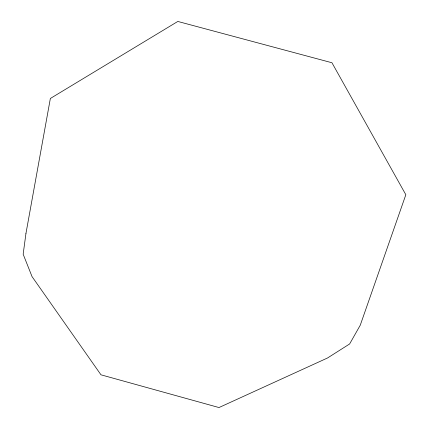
<?xml version="1.0" encoding="UTF-8"?>
<svg xmlns="http://www.w3.org/2000/svg" width="429" height="429" viewBox="0 0 429 429"><rect width="100%" height="100%" fill="white"/><g stroke="black" fill="none" stroke-linecap="round" stroke-linejoin="round"><path stroke-width="0.64" d="M25.949 233.467L23.161 254.215L32.041 276.603L100.976 374.812L218.983 407.55L327.536 357.984L349.63 343.961L360.263 325.193L405.839 194.728L331.955 62.752L177.815 21.45L50.359 98.472L25.949 233.467"/></g></svg>
